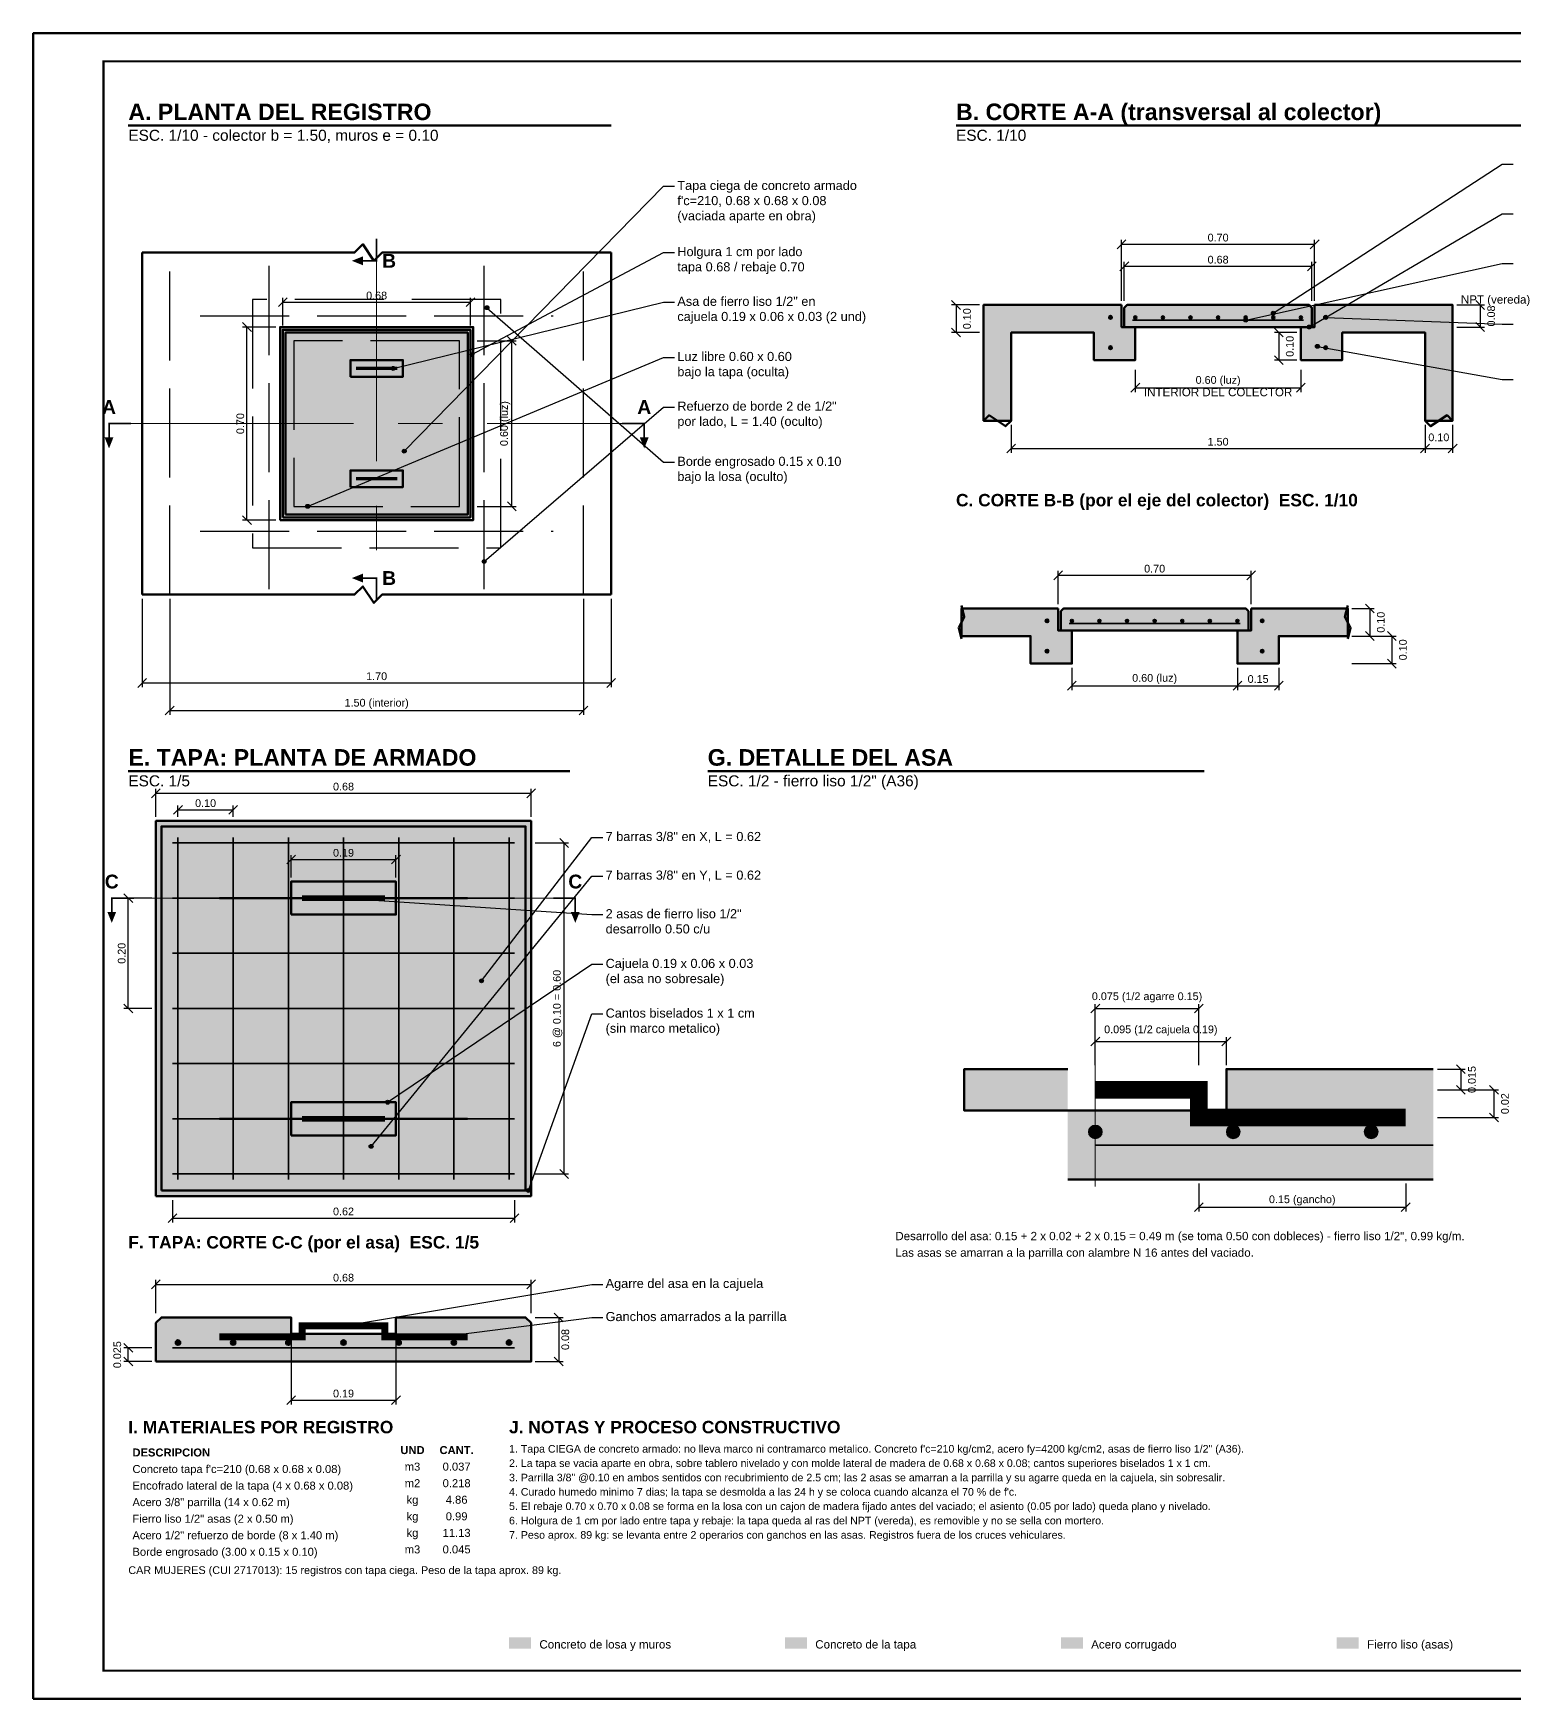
# Model space of a CAD drawing. Header units: metres. Extents: x -573 to 467, y -35 to 119.
# Drawn here: x 218.27 to 223.55, y 0 to 5.94 of the extents above; entities that cross this region are included whole.
import ezdxf
from ezdxf.enums import TextEntityAlignment as Align

# ---------------------------------------------------------------- set-up
doc = ezdxf.new("R2010")
doc.units = ezdxf.units.M
doc.header["$LTSCALE"] = 0.25
doc.linetypes.add('CENTER', pattern=[5.08, 3.175, -0.635, 0.635, -0.635])
doc.linetypes.add('DASHED', pattern=[1.524, 1.27, -0.254])
for name, color, linetype, lineweight in [('ACERO', 1, 'CONTINUOUS', 35), ('ACERO_LISO', 30, 'Continuous', 40), ('ACERO_OCULTO', 1, 'DASHED', 25), ('CONCRETO', 250, 'CONTINUOUS', 50), ('CONCRETO_ACHURADO', 253, 'Continuous', 13), ('CORTE', 1, 'Continuous', 35), ('COTAS', 94, 'CONTINUOUS', 18), ('EJES', 1, 'CENTER', 18), ('MARCO', 7, 'CONTINUOUS', 50), ('NOTAS_LLAMADA', 30, 'Continuous', 25), ('OCULTO', 8, 'DASHED', 25), ('TAPA', 8, 'Continuous', 50), ('TEXTO', 7, 'Continuous', 25), ('TITULOS', 160, 'CONTINUOUS', 35)]:
    doc.layers.add(name, color=color, linetype=linetype, lineweight=lineweight)
doc.styles.add('ARIAL', font='arial.ttf')
doc.styles.add('ARIALB', font='arialbd.ttf')

# ---------------------------------------------------------------- blocks, each defined once
blk = doc.blocks.new('_OBLIQUE0')
at = {"color": 0, "linetype": 'BYBLOCK'}
blk.add_line((-0.5, -0.5), (0.5, 0.5), dxfattribs=at)

msp = doc.modelspace()

# ---------------------------------------------------------------- hatches: boundary and pattern name
at = {"layer": 'ACERO'}
h = msp.add_hatch(color=1, dxfattribs=at)
edge = h.paths.add_edge_path()
edge.add_arc((222.1119, 4.9268), 0.00625, 0, 360)
h = msp.add_hatch(color=1, dxfattribs=at)
edge = h.paths.add_edge_path()
edge.add_arc((222.2005, 4.9263), 0.00541, 0, 360)
h = msp.add_hatch(color=1, dxfattribs=at)
edge = h.paths.add_edge_path()
edge.add_arc((222.2989, 4.9263), 0.00541, 0, 360)
h = msp.add_hatch(color=1, dxfattribs=at)
edge = h.paths.add_edge_path()
edge.add_arc((222.3973, 4.9263), 0.00541, 0, 360)
h = msp.add_hatch(color=1, dxfattribs=at)
edge = h.paths.add_edge_path()
edge.add_arc((222.4957, 4.9263), 0.00541, 0, 360)
h = msp.add_hatch(color=1, dxfattribs=at)
edge = h.paths.add_edge_path()
edge.add_arc((222.5941, 4.9263), 0.00541, 0, 360)
h = msp.add_hatch(color=1, dxfattribs=at)
edge = h.paths.add_edge_path()
edge.add_arc((222.6925, 4.9263), 0.00541, 0, 360)
h = msp.add_hatch(color=1, dxfattribs=at)
edge = h.paths.add_edge_path()
edge.add_arc((222.7909, 4.9263), 0.00541, 0, 360)
h = msp.add_hatch(color=1, dxfattribs=at)
edge = h.paths.add_edge_path()
edge.add_arc((222.8794, 4.9268), 0.00625, 0, 360)
h = msp.add_hatch(color=1, dxfattribs=at)
edge = h.paths.add_edge_path()
edge.add_arc((222.1119, 4.8186), 0.00625, 0, 360)
h = msp.add_hatch(color=1, dxfattribs=at)
edge = h.paths.add_edge_path()
edge.add_arc((222.8794, 4.8186), 0.00625, 0, 360)
h = msp.add_hatch(color=1, dxfattribs=at)
edge = h.paths.add_edge_path()
edge.add_arc((221.8856, 3.8444), 0.00625, 0, 360)
h = msp.add_hatch(color=1, dxfattribs=at)
edge = h.paths.add_edge_path()
edge.add_arc((221.9742, 3.8439), 0.00541, 0, 360)
h = msp.add_hatch(color=1, dxfattribs=at)
edge = h.paths.add_edge_path()
edge.add_arc((222.0726, 3.8439), 0.00541, 0, 360)
h = msp.add_hatch(color=1, dxfattribs=at)
edge = h.paths.add_edge_path()
edge.add_arc((222.171, 3.8439), 0.00541, 0, 360)
h = msp.add_hatch(color=1, dxfattribs=at)
edge = h.paths.add_edge_path()
edge.add_arc((222.2694, 3.8439), 0.00541, 0, 360)
h = msp.add_hatch(color=1, dxfattribs=at)
edge = h.paths.add_edge_path()
edge.add_arc((222.3678, 3.8439), 0.00541, 0, 360)
h = msp.add_hatch(color=1, dxfattribs=at)
edge = h.paths.add_edge_path()
edge.add_arc((222.4662, 3.8439), 0.00541, 0, 360)
h = msp.add_hatch(color=1, dxfattribs=at)
edge = h.paths.add_edge_path()
edge.add_arc((222.5646, 3.8439), 0.00541, 0, 360)
h = msp.add_hatch(color=1, dxfattribs=at)
edge = h.paths.add_edge_path()
edge.add_arc((222.6531, 3.8444), 0.00625, 0, 360)
h = msp.add_hatch(color=1, dxfattribs=at)
edge = h.paths.add_edge_path()
edge.add_arc((221.8856, 3.7362), 0.00625, 0, 360)
h = msp.add_hatch(color=1, dxfattribs=at)
edge = h.paths.add_edge_path()
edge.add_arc((222.6531, 3.7362), 0.00625, 0, 360)
h = msp.add_hatch(color=1, dxfattribs=at)
edge = h.paths.add_edge_path()
edge.add_arc((222.0578, 2.0216), 0.0234, 0, 360)
h = msp.add_hatch(color=1, dxfattribs=at)
edge = h.paths.add_edge_path()
edge.add_arc((222.5498, 2.0216), 0.0234, 0, 360)
h = msp.add_hatch(color=1, dxfattribs=at)
edge = h.paths.add_edge_path()
edge.add_arc((223.0418, 2.0216), 0.0234, 0, 360)
h = msp.add_hatch(color=1, dxfattribs=at)
edge = h.paths.add_edge_path()
edge.add_arc((218.786, 1.2703), 0.00937, 0, 360)
h = msp.add_hatch(color=1, dxfattribs=at)
edge = h.paths.add_edge_path()
edge.add_arc((218.9828, 1.2703), 0.00937, 0, 360)
h = msp.add_hatch(color=1, dxfattribs=at)
edge = h.paths.add_edge_path()
edge.add_arc((219.1796, 1.2703), 0.00937, 0, 360)
h = msp.add_hatch(color=1, dxfattribs=at)
edge = h.paths.add_edge_path()
edge.add_arc((219.3764, 1.2703), 0.00937, 0, 360)
h = msp.add_hatch(color=1, dxfattribs=at)
edge = h.paths.add_edge_path()
edge.add_arc((219.5732, 1.2703), 0.00937, 0, 360)
h = msp.add_hatch(color=1, dxfattribs=at)
edge = h.paths.add_edge_path()
edge.add_arc((219.77, 1.2703), 0.00937, 0, 360)
h = msp.add_hatch(color=1, dxfattribs=at)
edge = h.paths.add_edge_path()
edge.add_arc((219.9668, 1.2703), 0.00937, 0, 360)
at = {"layer": 'CONCRETO_ACHURADO'}
for color, points in [(254, [(222.1513, 4.9711), (221.6593, 4.9711), (221.6593, 4.5578), (221.7577, 4.5578), (221.7577, 4.8727), (222.0529, 4.8727), (222.0529, 4.7743), (222.2005, 4.7743), (222.2005, 4.8924), (222.1513, 4.8924)]), (253, [(222.1611, 4.8924), (222.8302, 4.8924), (222.8302, 4.9613), (222.8204, 4.9711), (222.171, 4.9711), (222.1611, 4.9613)]), (254, [(222.8401, 4.9711), (223.3321, 4.9711), (223.3321, 4.5578), (223.2337, 4.5578), (223.2337, 4.8727), (222.9385, 4.8727), (222.9385, 4.7743), (222.7909, 4.7743), (222.7909, 4.8924), (222.8401, 4.8924)]), (253, [(219.1599, 4.2134), (219.829, 4.2134), (219.829, 4.8826), (219.1599, 4.8826)]), (254, [(221.925, 3.8887), (221.5806, 3.8887), (221.5806, 3.7903), (221.8266, 3.7903), (221.8266, 3.6919), (221.9742, 3.6919), (221.9742, 3.81), (221.925, 3.81)]), (253, [(221.9348, 3.81), (222.6039, 3.81), (222.6039, 3.8789), (222.5941, 3.8887), (221.9446, 3.8887), (221.9348, 3.8789)]), (254, [(222.6138, 3.8887), (222.9582, 3.8887), (222.9582, 3.7903), (222.7122, 3.7903), (222.7122, 3.6919), (222.5646, 3.6919), (222.5646, 3.81), (222.6138, 3.81)]), (253, [(218.7073, 1.7928), (220.0455, 1.7928), (220.0455, 3.131), (218.7073, 3.131)]), (253, [(221.9594, 2.2454), (221.5904, 2.2454), (221.5904, 2.0978), (222.5252, 2.0978), (222.5252, 2.2454), (223.2632, 2.2454), (223.2632, 1.8518), (221.9594, 1.8518)]), (253, [(218.7073, 1.2024), (220.0455, 1.2024), (220.0455, 1.3402), (220.0258, 1.3598), (219.5634, 1.3598), (219.5634, 1.3008), (219.1894, 1.3008), (219.1894, 1.3598), (218.727, 1.3598), (218.7073, 1.3402)])]:
    msp.add_hatch(color=color, dxfattribs=at).paths.add_polyline_path(points)
at = {"layer": 'NOTAS_LLAMADA'}
h = msp.add_hatch(color=30, dxfattribs=at)
edge = h.paths.add_edge_path()
edge.add_arc((219.8881, 4.9613), 0.00689, 0, 360)
h = msp.add_hatch(color=30, dxfattribs=at)
edge = h.paths.add_edge_path()
edge.add_arc((222.6925, 4.9416), 0.00689, 0, 360)
h = msp.add_hatch(color=30, dxfattribs=at)
edge = h.paths.add_edge_path()
edge.add_arc((222.8794, 4.9268), 0.00689, 0, 360)
h = msp.add_hatch(color=30, dxfattribs=at)
edge = h.paths.add_edge_path()
edge.add_arc((222.5941, 4.917), 0.00689, 0, 360)
h = msp.add_hatch(color=30, dxfattribs=at)
edge = h.paths.add_edge_path()
edge.add_arc((222.8204, 4.8924), 0.00689, 0, 360)
h = msp.add_hatch(color=30, dxfattribs=at)
edge = h.paths.add_edge_path()
edge.add_arc((222.8499, 4.8235), 0.00689, 0, 360)
h = msp.add_hatch(color=30, dxfattribs=at)
edge = h.paths.add_edge_path()
edge.add_arc((219.834, 4.794), 0.00689, 0, 360)
h = msp.add_hatch(color=30, dxfattribs=at)
edge = h.paths.add_edge_path()
edge.add_arc((219.5535, 4.7448), 0.00689, 0, 360)
h = msp.add_hatch(color=30, dxfattribs=at)
edge = h.paths.add_edge_path()
edge.add_arc((219.5929, 4.4496), 0.00689, 0, 360)
h = msp.add_hatch(color=30, dxfattribs=at)
edge = h.paths.add_edge_path()
edge.add_arc((219.2485, 4.2528), 0.00689, 0, 360)
h = msp.add_hatch(color=30, dxfattribs=at)
edge = h.paths.add_edge_path()
edge.add_arc((219.8782, 4.056), 0.00689, 0, 360)
h = msp.add_hatch(color=30, dxfattribs=at)
edge = h.paths.add_edge_path()
edge.add_arc((219.3764, 2.8555), 0.00689, 0, 360)
h = msp.add_hatch(color=30, dxfattribs=at)
edge = h.paths.add_edge_path()
edge.add_arc((219.8684, 2.5603), 0.00689, 0, 360)
h = msp.add_hatch(color=30, dxfattribs=at)
edge = h.paths.add_edge_path()
edge.add_arc((219.5338, 2.1274), 0.00689, 0, 360)
h = msp.add_hatch(color=30, dxfattribs=at)
edge = h.paths.add_edge_path()
edge.add_arc((219.4748, 1.9699), 0.00689, 0, 360)
h = msp.add_hatch(color=30, dxfattribs=at)
edge = h.paths.add_edge_path()
edge.add_arc((220.0357, 1.8125), 0.00689, 0, 360)
h = msp.add_hatch(color=30, dxfattribs=at)
edge = h.paths.add_edge_path()
edge.add_arc((219.3764, 1.3303), 0.00689, 0, 360)
h = msp.add_hatch(color=30, dxfattribs=at)
edge = h.paths.add_edge_path()
edge.add_arc((219.7208, 1.291), 0.00689, 0, 360)
at = {"layer": 'TEXTO'}
for color, points in [(254, [(219.9668, 0.179), (220.0455, 0.179), (220.0455, 0.2184), (219.9668, 0.2184)]), (253, [(220.9508, 0.179), (221.0295, 0.179), (221.0295, 0.2184), (220.9508, 0.2184)]), (1, [(221.9348, 0.179), (222.0135, 0.179), (222.0135, 0.2184), (221.9348, 0.2184)]), (30, [(222.9188, 0.179), (222.9975, 0.179), (222.9975, 0.2184), (222.9188, 0.2184)])]:
    msp.add_hatch(color=color, dxfattribs=at).paths.add_polyline_path(points)

# ---------------------------------------------------------------- linework, layer by layer
at = {"color": 94}
for p, q in [((222.1513, 4.9859), (222.1513, 5.2033)), ((222.1513, 5.1876), (222.8401, 5.1876)), ((222.8401, 4.9859), (222.8401, 5.2033)), ((222.1611, 4.9859), (222.1611, 5.1246)), ((222.1611, 5.1089), (222.8302, 5.1089)), ((222.8302, 4.9859), (222.8302, 5.1246)), ((219.1599, 4.8973), (219.1599, 4.9967)), ((219.829, 4.8973), (219.829, 4.9967)), ((219.1599, 4.981), (219.829, 4.981)), ((221.6445, 4.9711), (221.5451, 4.9711)), ((221.5609, 4.9711), (221.5609, 4.8727)), ((223.3468, 4.9711), (223.4462, 4.9711)), ((223.4305, 4.9711), (223.4305, 4.8924)), ((219.1353, 4.8924), (219.0163, 4.8924)), ((219.032, 4.2036), (219.032, 4.8924)), ((221.6445, 4.8727), (221.5451, 4.8727)), ((222.7761, 4.8727), (222.6964, 4.8727)), ((222.7122, 4.8727), (222.7122, 4.7743)), ((223.3468, 4.8924), (223.4462, 4.8924)), ((219.8536, 4.8432), (219.9924, 4.8432)), ((219.9766, 4.2528), (219.9766, 4.8432)), ((222.7761, 4.7743), (222.6964, 4.7743)), ((222.2005, 4.7399), (222.2005, 4.6602)), ((222.7909, 4.7399), (222.7909, 4.6602)), ((222.2005, 4.6759), (222.7909, 4.6759)), ((221.7577, 4.5431), (221.7577, 4.4437)), ((223.2337, 4.5431), (223.2337, 4.4437)), ((223.2337, 4.5431), (223.2337, 4.4437)), ((223.3321, 4.5431), (223.3321, 4.4437)), ((221.7577, 4.4594), (223.2337, 4.4594)), ((223.2337, 4.4594), (223.3321, 4.4594)), ((219.8536, 4.2528), (219.9924, 4.2528)), ((219.1353, 4.2036), (219.0163, 4.2036)), ((221.925, 3.9035), (221.925, 4.0225)), ((221.925, 4.0068), (222.6138, 4.0068)), ((222.6138, 3.9035), (222.6138, 4.0225)), ((218.6581, 3.9232), (218.6581, 3.6073)), ((218.7565, 3.9232), (218.7565, 3.5089)), ((220.2325, 3.9232), (220.2325, 3.5089)), ((220.3309, 3.9232), (220.3309, 3.6073)), ((222.9729, 3.8887), (223.0526, 3.8887)), ((223.0369, 3.8887), (223.0369, 3.7903)), ((222.9729, 3.7903), (223.0526, 3.7903)), ((222.9729, 3.7903), (223.1313, 3.7903)), ((223.1156, 3.7903), (223.1156, 3.6919)), ((222.9729, 3.6919), (223.1313, 3.6919)), ((221.9742, 3.6772), (221.9742, 3.5975)), ((222.5646, 3.6772), (222.5646, 3.5975)), ((222.5646, 3.6772), (222.5646, 3.5975)), ((222.7122, 3.6772), (222.7122, 3.5975)), ((218.6581, 3.623), (220.3309, 3.623)), ((221.9742, 3.6132), (222.5646, 3.6132)), ((222.5646, 3.6132), (222.7122, 3.6132)), ((218.7565, 3.5246), (220.2325, 3.5246)), ((218.7073, 3.1458), (218.7073, 3.2452)), ((218.7073, 3.2294), (220.0455, 3.2294)), ((220.0455, 3.1458), (220.0455, 3.2452)), ((218.786, 3.1458), (218.786, 3.1861)), ((218.786, 3.1704), (218.9828, 3.1704)), ((218.9828, 3.1458), (218.9828, 3.1861)), ((220.0603, 3.0523), (220.1793, 3.0523)), ((220.1636, 1.8715), (220.1636, 3.0523)), ((219.1894, 2.9293), (219.1894, 3.009)), ((219.1894, 2.9933), (219.5634, 2.9933)), ((219.5634, 2.9293), (219.5634, 3.009)), ((218.6925, 2.8555), (218.5931, 2.8555)), ((218.6089, 2.4619), (218.6089, 2.8555)), ((218.6925, 2.4619), (218.5931, 2.4619)), ((222.0578, 2.2602), (222.0578, 2.4777)), ((222.0578, 2.4619), (222.4268, 2.4619)), ((222.4268, 2.2602), (222.4268, 2.4777)), ((222.0578, 2.2602), (222.0578, 2.3596)), ((222.0578, 2.3438), (222.5252, 2.3438)), ((222.5252, 2.2602), (222.5252, 2.3596)), ((223.278, 2.2454), (223.3773, 2.2454)), ((223.3616, 2.2454), (223.3616, 2.1716)), ((223.278, 2.1716), (223.3773, 2.1716)), ((223.278, 2.1716), (223.4954, 2.1716)), ((223.4797, 2.1716), (223.4797, 2.0732)), ((223.278, 2.0732), (223.4954, 2.0732)), ((220.0603, 1.8715), (220.1793, 1.8715)), ((222.4268, 1.8371), (222.4268, 1.7377)), ((223.1648, 1.8371), (223.1648, 1.7377)), ((218.7663, 1.778), (218.7663, 1.6983)), ((219.9865, 1.778), (219.9865, 1.6983)), ((222.4268, 1.7534), (223.1648, 1.7534)), ((218.7663, 1.7141), (219.9865, 1.7141)), ((218.7073, 1.3746), (218.7073, 1.4937)), ((220.0455, 1.3746), (220.0455, 1.4937)), ((218.7073, 1.4779), (220.0455, 1.4779)), ((220.0603, 1.3598), (220.1597, 1.3598)), ((220.1439, 1.3598), (220.1439, 1.2024)), ((218.6925, 1.2516), (218.5931, 1.2516)), ((218.6089, 1.2024), (218.6089, 1.2516)), ((219.1894, 1.286), (219.1894, 1.0489)), ((219.5634, 1.286), (219.5634, 1.0489)), ((218.6925, 1.2024), (218.5931, 1.2024)), ((220.0603, 1.2024), (220.1597, 1.2024)), ((219.1894, 1.0646), (219.5634, 1.0646))]:
    msp.add_line(p, q, dxfattribs=at)
at = {"layer": 'ACERO'}
for p, q in [((222.1906, 4.917), (222.8007, 4.917)), ((221.9643, 3.8346), (222.5744, 3.8346)), ((218.7663, 3.0523), (219.9865, 3.0523)), ((218.786, 1.8518), (218.786, 3.072)), ((218.9828, 1.8518), (218.9828, 3.072)), ((219.1796, 1.8518), (219.1796, 3.072)), ((219.3764, 1.8518), (219.3764, 3.072)), ((219.5732, 1.8518), (219.5732, 3.072)), ((219.77, 1.8518), (219.77, 3.072)), ((219.9668, 1.8518), (219.9668, 3.072)), ((218.7663, 2.8555), (219.9865, 2.8555)), ((218.7663, 2.6587), (219.9865, 2.6587)), ((218.7663, 2.4619), (219.9865, 2.4619)), ((218.7663, 2.2651), (219.9865, 2.2651)), ((218.7663, 2.0683), (219.9865, 2.0683)), ((222.0578, 1.9748), (223.2632, 1.9748)), ((218.7663, 1.8715), (219.9865, 1.8715)), ((218.7663, 1.2516), (219.9865, 1.2516))]:
    msp.add_line(p, q, dxfattribs=at)
for centre, radius in [((222.1119, 4.9268), 0.00625), ((222.2005, 4.9263), 0.00541), ((222.2989, 4.9263), 0.00541), ((222.3973, 4.9263), 0.00541), ((222.4957, 4.9263), 0.00541), ((222.5941, 4.9263), 0.00541), ((222.6925, 4.9263), 0.00541), ((222.7909, 4.9263), 0.00541), ((222.8794, 4.9268), 0.00625), ((222.1119, 4.8186), 0.00625), ((222.8794, 4.8186), 0.00625), ((221.8856, 3.8444), 0.00625), ((221.9742, 3.8439), 0.00541), ((222.0726, 3.8439), 0.00541), ((222.171, 3.8439), 0.00541), ((222.2694, 3.8439), 0.00541), ((222.3678, 3.8439), 0.00541), ((222.4662, 3.8439), 0.00541), ((222.5646, 3.8439), 0.00541), ((222.6531, 3.8444), 0.00625), ((221.8856, 3.7362), 0.00625), ((222.6531, 3.7362), 0.00625), ((222.0578, 2.0216), 0.0234), ((222.5498, 2.0216), 0.0234), ((223.0418, 2.0216), 0.0234), ((218.786, 1.2703), 0.00937), ((218.9828, 1.2703), 0.00937), ((219.1796, 1.2703), 0.00937), ((219.3764, 1.2703), 0.00937), ((219.5732, 1.2703), 0.00937), ((219.77, 1.2703), 0.00937), ((219.9668, 1.2703), 0.00937)]:
    msp.add_circle(centre, radius, dxfattribs=at)
at = {"layer": 'ACERO_LISO'}
for points, const_width in [([(219.4207, 4.7448), (219.5683, 4.7448)], 0.0118), ([(219.4207, 4.3512), (219.5683, 4.3512)], 0.0118), ([(218.9336, 2.8555), (219.2288, 2.8555)], 0.00886), ([(219.2288, 2.8555), (219.524, 2.8555)], 0.0197), ([(219.524, 2.8555), (219.8192, 2.8555)], 0.00886), ([(222.0578, 2.1716), (222.4268, 2.1716), (222.4268, 2.0732), (223.1648, 2.0732)], 0.0625), ([(218.9336, 2.0683), (219.2288, 2.0683)], 0.00886), ([(219.2288, 2.0683), (219.524, 2.0683)], 0.0197), ([(219.524, 2.0683), (219.8192, 2.0683)], 0.00886), ([(218.9336, 1.291), (219.2288, 1.291), (219.2288, 1.3303), (219.524, 1.3303), (219.524, 1.291), (219.8192, 1.291)], 0.025)]:
    msp.add_lwpolyline(points, dxfattribs=dict(at, const_width=const_width))
at = {"layer": 'ACERO_OCULTO'}
for p, q in [((219.1107, 3.9576), (219.1107, 5.1384)), ((219.8782, 3.9576), (219.8782, 5.1384)), ((218.8647, 4.9318), (220.1242, 4.9318)), ((218.8647, 4.1642), (220.1242, 4.1642))]:
    msp.add_line(p, q, dxfattribs=at)
at = {"layer": 'CONCRETO'}
for p, q in [((218.6581, 3.9379), (218.6581, 5.1581)), ((220.3309, 3.9379), (220.3309, 5.1581))]:
    msp.add_line(p, q, dxfattribs=at)
for points in [[(218.6581, 5.1581), (219.4158, 5.1581), (219.4453, 5.1876), (219.4846, 5.1286), (219.5142, 5.1581), (220.3309, 5.1581)], [(221.6593, 4.5578), (221.679, 4.5775), (221.738, 4.5382), (221.7577, 4.5578)], [(223.3321, 4.5578), (223.3124, 4.5775), (223.2534, 4.5382), (223.2337, 4.5578)], [(218.6581, 3.9379), (219.4158, 3.9379), (219.4453, 3.9674), (219.4846, 3.9084), (219.5142, 3.9379), (220.3309, 3.9379)], [(221.5806, 3.8986), (221.5904, 3.8592), (221.5707, 3.8198), (221.5806, 3.7805)], [(222.9582, 3.8986), (222.9483, 3.8592), (222.968, 3.8198), (222.9582, 3.7805)]]:
    msp.add_lwpolyline(points, dxfattribs=at)
for points in [[(222.1513, 4.9711), (221.6593, 4.9711), (221.6593, 4.5578), (221.7577, 4.5578), (221.7577, 4.8727), (222.0529, 4.8727), (222.0529, 4.7743), (222.2005, 4.7743), (222.2005, 4.8924), (222.1513, 4.8924)], [(222.8401, 4.9711), (223.3321, 4.9711), (223.3321, 4.5578), (223.2337, 4.5578), (223.2337, 4.8727), (222.9385, 4.8727), (222.9385, 4.7743), (222.7909, 4.7743), (222.7909, 4.8924), (222.8401, 4.8924)], [(219.1501, 4.2036), (219.8389, 4.2036), (219.8389, 4.8924), (219.1501, 4.8924)], [(219.401, 4.7153), (219.588, 4.7153), (219.588, 4.7743), (219.401, 4.7743)], [(219.401, 4.3217), (219.588, 4.3217), (219.588, 4.3807), (219.401, 4.3807)], [(221.925, 3.8887), (221.5806, 3.8887), (221.5806, 3.7903), (221.8266, 3.7903), (221.8266, 3.6919), (221.9742, 3.6919), (221.9742, 3.81), (221.925, 3.81)], [(222.6138, 3.8887), (222.9582, 3.8887), (222.9582, 3.7903), (222.7122, 3.7903), (222.7122, 3.6919), (222.5646, 3.6919), (222.5646, 3.81), (222.6138, 3.81)], [(219.1894, 2.7965), (219.5634, 2.7965), (219.5634, 2.9146), (219.1894, 2.9146)], [(219.1894, 2.0093), (219.5634, 2.0093), (219.5634, 2.1274), (219.1894, 2.1274)]]:
    msp.add_lwpolyline(points, close=True, dxfattribs=at)
at = {"layer": 'CORTE', "const_width": 0.0059}
for points in [[(219.4945, 5.2073), (219.4945, 5.1286), (219.4453, 5.1286)], [(218.6187, 4.548), (218.54, 4.548), (218.54, 4.4988)], [(220.3702, 4.548), (220.449, 4.548), (220.449, 4.4988)], [(219.4945, 3.9182), (219.4945, 3.997), (219.4453, 3.997)], [(218.6286, 2.8555), (218.5498, 2.8555), (218.5498, 2.8063)], [(220.1242, 2.8555), (220.203, 2.8555), (220.203, 2.8063)]]:
    msp.add_lwpolyline(points, dxfattribs=at)
at = {"layer": 'CORTE', "color": 1}
for points in [[(219.4453, 5.1128), (219.4453, 5.1443), (219.4059, 5.1286)], [(218.5243, 4.4988), (218.5557, 4.4988), (218.54, 4.4594)], [(220.4332, 4.4988), (220.4647, 4.4988), (220.449, 4.4594)], [(219.4453, 3.9812), (219.4453, 4.0127), (219.4059, 3.997)], [(218.5341, 2.8063), (218.5656, 2.8063), (218.5498, 2.767)], [(220.1872, 2.8063), (220.2187, 2.8063), (220.203, 2.767)]]:
    msp.add_solid(points, dxfattribs=at)
at = {"layer": 'Defpoints'}
for p in [(222.1513, 5.1876), (222.1611, 5.1089), (219.1599, 4.981), (221.5609, 4.9711), (221.6593, 4.9711), (222.1513, 4.9711), (222.1611, 4.9711), (222.8302, 4.9711), (222.8401, 4.9711), (223.3321, 4.9711), (223.4305, 4.9711), (219.1501, 4.8924), (219.1599, 4.8826), (219.829, 4.8826), (221.6593, 4.8727), (222.7122, 4.8727), (222.7909, 4.8727), (223.3321, 4.8924), (219.8389, 4.8432), (222.2005, 4.7546), (222.7909, 4.7743), (222.7909, 4.7546), (222.2005, 4.6759), (221.7577, 4.5578), (223.2337, 4.5578), (223.2337, 4.5578), (223.3321, 4.5578), (221.7577, 4.4594), (223.2337, 4.4594), (219.8389, 4.2528), (219.9766, 4.2528), (219.032, 4.2036), (219.1501, 4.2036), (221.925, 4.0068), (218.6581, 3.9379), (218.7565, 3.9379), (220.2325, 3.9379), (220.3309, 3.9379), (221.925, 3.8887), (222.6138, 3.8887), (222.9582, 3.8887), (223.0369, 3.8887), (222.9582, 3.7903), (222.9582, 3.7903), (223.1156, 3.7903), (221.9742, 3.6919), (222.5646, 3.6919), (222.5646, 3.6919), (222.7122, 3.6919), (222.9582, 3.6919), (218.6581, 3.623), (221.9742, 3.6132), (222.5646, 3.6132), (218.7565, 3.5246), (218.7073, 3.2294), (218.786, 3.1704), (218.7073, 3.131), (218.786, 3.131), (218.9828, 3.131), (220.0455, 3.131), (220.0455, 3.0523), (219.1894, 2.9933), (219.1894, 2.9146), (219.5634, 2.9146), (218.7073, 2.8555), (218.6089, 2.4619), (218.7073, 2.4619), (222.0578, 2.4619), (222.0578, 2.3438), (222.0578, 2.2454), (222.0578, 2.2454), (222.4268, 2.2454), (222.5252, 2.2454), (223.2632, 2.2454), (223.3616, 2.2454), (223.2632, 2.1716), (223.2632, 2.1716), (223.4797, 2.1716), (223.2632, 2.0732), (220.0455, 1.8715), (220.1636, 1.8715), (222.4268, 1.8518), (223.1648, 1.8518), (218.7663, 1.7928), (219.9865, 1.7928), (222.4268, 1.7534), (218.7663, 1.7141), (218.7073, 1.4779), (218.7073, 1.3598), (220.0455, 1.3598), (220.0455, 1.3598), (220.1439, 1.3598), (218.7073, 1.2516), (219.1894, 1.3008), (219.5634, 1.3008), (218.6089, 1.2024), (218.7073, 1.2024), (220.0455, 1.2024), (219.1894, 1.0646)]:
    msp.add_point(p, dxfattribs=at)
at = {"layer": 'EJES'}
for p, q in [((219.4945, 5.2073), (219.4945, 3.9182)), ((218.6187, 4.548), (220.3702, 4.548)), ((218.6286, 2.8555), (220.1242, 2.8555)), ((222.0578, 2.27), (222.0578, 1.8272))]:
    msp.add_line(p, q, dxfattribs=at)
at = {"layer": 'MARCO'}
msp.add_lwpolyline([(218.27, 0), (226.68, 0), (226.68, 5.94), (218.27, 5.94)], close=True, dxfattribs=at)
at = {"layer": 'MARCO', "const_width": 0.008}
msp.add_lwpolyline([(218.52, 0.1), (226.58, 0.1), (226.58, 5.84), (218.52, 5.84)], close=True, dxfattribs=at)
at = {"layer": 'NOTAS_LLAMADA'}
for points in [[(222.6925, 4.9416), (223.5092, 5.473), (223.5486, 5.473)], [(219.5929, 4.4496), (220.5178, 5.3942), (220.5572, 5.3942)], [(222.8204, 4.8924), (223.5092, 5.2958), (223.5486, 5.2958)], [(219.834, 4.794), (220.5178, 5.1581), (220.5572, 5.1581)], [(222.5941, 4.917), (223.5092, 5.1187), (223.5486, 5.1187)], [(219.5535, 4.7448), (220.5178, 4.981), (220.5572, 4.981)], [(219.8881, 4.9613), (220.5178, 4.4102), (220.5572, 4.4102)], [(222.8794, 4.9268), (223.5092, 4.9022), (223.5486, 4.9022)], [(222.8499, 4.8235), (223.5092, 4.7054), (223.5486, 4.7054)], [(219.2485, 4.2528), (220.5178, 4.7842), (220.5572, 4.7842)], [(219.8782, 4.056), (220.5178, 4.607), (220.5572, 4.607)], [(219.8684, 2.5603), (220.262, 3.072), (220.3014, 3.072)], [(219.4748, 1.9699), (220.262, 2.9342), (220.3014, 2.9342)], [(219.3764, 2.8555), (220.262, 2.7965), (220.3014, 2.7965)], [(219.5338, 2.1274), (220.262, 2.6194), (220.3014, 2.6194)], [(220.0357, 1.8125), (220.262, 2.4422), (220.3014, 2.4422)], [(219.3764, 1.3303), (220.262, 1.4779), (220.3014, 1.4779)], [(219.7208, 1.291), (220.262, 1.3598), (220.3014, 1.3598)]]:
    msp.add_lwpolyline(points, dxfattribs=at)
for centre in [(219.8881, 4.9613), (222.6925, 4.9416), (222.8794, 4.9268), (222.5941, 4.917), (222.8204, 4.8924), (222.8499, 4.8235), (219.834, 4.794), (219.5535, 4.7448), (219.5929, 4.4496), (219.2485, 4.2528), (219.8782, 4.056), (219.3764, 2.8555), (219.8684, 2.5603), (219.5338, 2.1274), (219.4748, 1.9699), (220.0357, 1.8125), (219.3764, 1.3303), (219.7208, 1.291)]:
    msp.add_circle(centre, 0.00689, dxfattribs=at)
at = {"layer": 'OCULTO'}
for p, q in [((218.7565, 3.9379), (218.7565, 5.1581)), ((220.2325, 3.9379), (220.2325, 5.1581))]:
    msp.add_line(p, q, dxfattribs=at)
for points in [[(219.0517, 4.1052), (219.9373, 4.1052), (219.9373, 4.9908), (219.0517, 4.9908)], [(219.1993, 4.2528), (219.7897, 4.2528), (219.7897, 4.8432), (219.1993, 4.8432)]]:
    msp.add_lwpolyline(points, close=True, dxfattribs=at)
at = {"layer": 'TAPA'}
msp.add_line((221.9594, 1.8518), (223.2632, 1.8518), dxfattribs=at)
for points in [[(222.1611, 4.8924), (222.8302, 4.8924), (222.8302, 4.9613), (222.8204, 4.9711), (222.171, 4.9711), (222.1611, 4.9613)], [(219.1599, 4.2134), (219.829, 4.2134), (219.829, 4.8826), (219.1599, 4.8826)], [(219.1698, 4.2233), (219.8192, 4.2233), (219.8192, 4.8727), (219.1698, 4.8727)], [(221.9348, 3.81), (222.6039, 3.81), (222.6039, 3.8789), (222.5941, 3.8887), (221.9446, 3.8887), (221.9348, 3.8789)], [(218.7073, 1.7928), (220.0455, 1.7928), (220.0455, 3.131), (218.7073, 3.131)], [(218.727, 1.8125), (220.0258, 1.8125), (220.0258, 3.1114), (218.727, 3.1114)], [(218.7073, 1.2024), (220.0455, 1.2024), (220.0455, 1.3402), (220.0258, 1.3598), (219.5634, 1.3598), (219.5634, 1.3008), (219.1894, 1.3008), (219.1894, 1.3598), (218.727, 1.3598), (218.7073, 1.3402)]]:
    msp.add_lwpolyline(points, close=True, dxfattribs=at)
msp.add_lwpolyline([(221.9594, 2.2454), (221.5904, 2.2454), (221.5904, 2.0978), (222.5252, 2.0978), (222.5252, 2.2454), (223.2632, 2.2454)], dxfattribs=at)
at = {"layer": 'TITULOS', "lineweight": 70}
for p, q in [((218.6089, 5.6107), (220.3309, 5.6107)), ((221.5609, 5.6107), (223.8241, 5.6107)), ((218.6089, 3.3082), (220.1833, 3.3082)), ((220.6753, 3.3082), (222.4465, 3.3082))]:
    msp.add_line(p, q, dxfattribs=at)

# ---------------------------------------------------------------- block references
at = {"layer": 'COTAS', "color": 94, "xscale": 0.031488, "yscale": 0.031488, "zscale": 0.00984}
for p in [(222.1513, 5.1876), (222.8401, 5.1876), (222.1611, 5.1089), (222.8302, 5.1089), (219.1599, 4.981), (219.829, 4.981), (222.2005, 4.6759), (222.7909, 4.6759), (221.7577, 4.4594), (223.2337, 4.4594), (223.2337, 4.4594), (223.3321, 4.4594), (221.925, 4.0068), (222.6138, 4.0068), (218.6581, 3.623), (220.3309, 3.623), (221.9742, 3.6132), (222.5646, 3.6132), (222.5646, 3.6132), (222.7122, 3.6132), (218.7565, 3.5246), (220.2325, 3.5246), (218.7073, 3.2294), (220.0455, 3.2294), (218.786, 3.1704), (218.9828, 3.1704), (219.1894, 2.9933), (219.5634, 2.9933), (222.0578, 2.4619), (222.4268, 2.4619), (222.0578, 2.3438), (222.5252, 2.3438), (218.7663, 1.7141), (219.9865, 1.7141), (222.4268, 1.7534), (223.1648, 1.7534), (218.7073, 1.4779), (220.0455, 1.4779), (219.1894, 1.0646), (219.5634, 1.0646)]:
    msp.add_blockref('_OBLIQUE0', p, dxfattribs=at)
at = {"layer": 'COTAS', "color": 94, "xscale": 0.031488, "yscale": 0.031488, "zscale": 0.00984, "rotation": 90}
for p in [(221.5609, 4.9711), (223.4305, 4.9711), (219.032, 4.8924), (221.5609, 4.8727), (222.7122, 4.8727), (223.4305, 4.8924), (219.9766, 4.8432), (222.7122, 4.7743), (219.032, 4.2036), (219.9766, 4.2528), (223.0369, 3.8887), (223.0369, 3.7903), (223.1156, 3.7903), (223.1156, 3.6919), (220.1636, 3.0523), (218.6089, 2.8555), (218.6089, 2.4619), (223.3616, 2.2454), (223.3616, 2.1716), (223.4797, 2.1716), (223.4797, 2.0732), (220.1636, 1.8715), (220.1439, 1.3598), (218.6089, 1.2516), (218.6089, 1.2024), (220.1439, 1.2024)]:
    msp.add_blockref('_OBLIQUE0', p, dxfattribs=at)

# ---------------------------------------------------------------- texts
at = {"layer": 'CORTE', "style": 'ARIALB'}
for p in [(219.5142, 5.1286), (219.5142, 3.997)]:
    msp.add_text('B', height=0.0492, dxfattribs=at).set_placement(p, align=Align.MIDDLE_LEFT)
for s, p in [('A', (218.54, 4.5677)), ('A', (220.449, 4.5677)), ('C', (218.5498, 2.8752)), ('C', (220.203, 2.8752))]:
    msp.add_text(s, height=0.0492, dxfattribs=at).set_placement(p, align=Align.BOTTOM_CENTER)
at = {"layer": 'COTAS', "color": 7, "attachment_point": 5, "style": 'ARIAL'}
for s, insert, char_height in [('0.70', (222.4957, 5.2112), 0.02755), ('0.68', (222.4957, 5.1325), 0.02755), ('0.68', (219.4945, 5.0046), 0.02755), ('0.60 (luz)', (222.4957, 4.6995), 0.02755), ('1.50', (222.4957, 4.4831), 0.02755), ('0.10', (223.2829, 4.4988), 0.02755), ('0.70', (222.2694, 4.0304), 0.02755), ('1.70', (219.4945, 3.6467), 0.02755), ('0.60 (luz)', (222.2694, 3.6368), 0.02755), ('0.15', (222.6384, 3.6368), 0.02755), ('1.50 (interior)', (219.4945, 3.5483), 0.027552), ('0.68', (219.3764, 3.2531), 0.02755), ('0.10', (218.8844, 3.194), 0.02755), ('0.19', (219.3764, 3.0169), 0.02755), ('0.075 (1/2 agarre 0.15)', (222.2423, 2.5013), 0.027552), ('0.095 (1/2 cajuela 0.19)', (222.2915, 2.3832), 0.027552), ('0.15 (gancho)', (222.7958, 1.7771), 0.027552), ('0.62', (219.3764, 1.7377), 0.02755), ('0.68', (219.3764, 1.5015), 0.02755), ('0.19', (219.3764, 1.0883), 0.02755)]:
    msp.add_mtext(s, dxfattribs=dict(at, insert=insert, char_height=char_height))
at = {"layer": 'COTAS', "color": 7, "attachment_point": 5, "rotation": 90, "style": 'ARIAL'}
for s, insert, char_height in [('0.10', (221.6002, 4.9219), 0.02755), ('0.08', (223.4698, 4.9318), 0.02755), ('0.10', (222.7515, 4.8235), 0.02755), ('0.70', (219.0084, 4.548), 0.02755), ('0.60 (luz)', (219.953, 4.548), 0.02755), ('0.10', (223.0762, 3.8395), 0.02755), ('0.10', (223.155, 3.7411), 0.02755), ('0.20', (218.5853, 2.6587), 0.02755), ('6 @ 0.10 = 0.60', (220.14, 2.4619), 0.027552), ('0.015', (223.401, 2.2085), 0.02755), ('0.02', (223.519, 2.1224), 0.02755), ('0.08', (220.1675, 1.2811), 0.02755), ('0.025', (218.5695, 1.227), 0.02755)]:
    msp.add_mtext(s, dxfattribs=dict(at, insert=insert, char_height=char_height))
at = {"layer": 'TEXTO'}
for s, height, style, p in [('NPT (vereda)', 0.02952, 'ARIAL', (223.3616, 4.976)), ('Desarrollo del asa: 0.15 + 2 x 0.02 + 2 x 0.15 = 0.49 m (se toma 0.50 con dobleces) - fierro liso 1/2", 0.99 kg/m.', 0.02952, 'ARIAL', (221.3444, 1.6354)), ('Las asas se amarran a la parrilla con alambre N 16 antes del vaciado.', 0.02952, 'ARIAL', (221.3444, 1.5763)), ('DESCRIPCION', 0.028536, 'ARIALB', (218.6236, 0.8639)), ('1. Tapa CIEGA de concreto armado: no lleva marco ni contramarco metalico. Concreto f\'c=210 kg/cm2, acero fy=4200 kg/cm2, asas de fierro liso 1/2" (A36).', 0.02706, 'ARIAL', (219.9668, 0.8777)), ("Concreto tapa f'c=210 (0.68 x 0.68 x 0.08)", 0.028536, 'ARIAL', (218.6236, 0.8049)), ('2. La tapa se vacia aparte en obra, sobre tablero nivelado y con molde lateral de madera de 0.68 x 0.68 x 0.08; cantos superiores biselados 1 x 1 cm.', 0.02706, 'ARIAL', (219.9668, 0.8265)), ('Encofrado lateral de la tapa (4 x 0.68 x 0.08)', 0.028536, 'ARIAL', (218.6236, 0.7458)), ('3. Parrilla 3/8" @0.10 en ambos sentidos con recubrimiento de 2.5 cm; las 2 asas se amarran a la parrilla y su agarre queda en la cajuela, sin sobresalir.', 0.02706, 'ARIAL', (219.9668, 0.7753)), ('Acero 3/8" parrilla (14 x 0.62 m)', 0.028536, 'ARIAL', (218.6236, 0.6868)), ("4. Curado humedo minimo 7 dias; la tapa se desmolda a las 24 h y se coloca cuando alcanza el 70 % de f'c.", 0.02706, 'ARIAL', (219.9668, 0.7242)), ('Fierro liso 1/2" asas (2 x 0.50 m)', 0.028536, 'ARIAL', (218.6236, 0.6277)), ('5. El rebaje 0.70 x 0.70 x 0.08 se forma en la losa con un cajon de madera fijado antes del vaciado; el asiento (0.05 por lado) queda plano y nivelado.', 0.02706, 'ARIAL', (219.9668, 0.673)), ('Acero 1/2" refuerzo de borde (8 x 1.40 m)', 0.028536, 'ARIAL', (218.6236, 0.5687)), ('6. Holgura de 1 cm por lado entre tapa y rebaje: la tapa queda al ras del NPT (vereda), es removible y no se sella con mortero.', 0.02706, 'ARIAL', (219.9668, 0.6218)), ('7. Peso aprox. 89 kg: se levanta entre 2 operarios con ganchos en las asas. Registros fuera de los cruces vehiculares.', 0.02706, 'ARIAL', (219.9668, 0.5707)), ('Borde engrosado (3.00 x 0.15 x 0.10)', 0.028536, 'ARIAL', (218.6236, 0.5097)), ('CAR MUJERES (CUI 2717013): 15 registros con tapa ciega. Peso de la tapa aprox. 89 kg.', 0.027552, 'ARIAL', (218.6089, 0.4447)), ('Concreto de losa y muros', 0.02952, 'ARIAL', (220.075, 0.179)), ('Concreto de la tapa', 0.02952, 'ARIAL', (221.059, 0.179)), ('Acero corrugado', 0.02952, 'ARIAL', (222.043, 0.179)), ('Fierro liso (asas)', 0.02952, 'ARIAL', (223.027, 0.179))]:
    msp.add_text(s, height=height, dxfattribs=dict(at, style=style)).set_placement(p)
for s, height, style, p in [('INTERIOR DEL COLECTOR', 0.02952, 'ARIAL', (222.4957, 4.6366)), ('UND', 0.02854, 'ARIALB', (219.6224, 0.8639)), ('CANT.', 0.02854, 'ARIALB', (219.7798, 0.8639)), ('m3', 0.02854, 'ARIAL', (219.6224, 0.8049)), ('0.037', 0.02854, 'ARIAL', (219.7798, 0.8049)), ('m2', 0.02854, 'ARIAL', (219.6224, 0.7458)), ('0.218', 0.02854, 'ARIAL', (219.7798, 0.7458)), ('kg', 0.02854, 'ARIAL', (219.6224, 0.6868)), ('4.86', 0.02854, 'ARIAL', (219.7798, 0.6868)), ('kg', 0.02854, 'ARIAL', (219.6224, 0.6277)), ('0.99', 0.02854, 'ARIAL', (219.7798, 0.6277)), ('kg', 0.02854, 'ARIAL', (219.6224, 0.5687)), ('11.13', 0.02854, 'ARIAL', (219.7798, 0.5687)), ('m3', 0.02854, 'ARIAL', (219.6224, 0.5097)), ('0.045', 0.02854, 'ARIAL', (219.7798, 0.5097))]:
    msp.add_text(s, height=height, dxfattribs=dict(at, style=style)).set_placement(p, align=Align.BOTTOM_CENTER)
at = {"layer": 'TEXTO', "char_height": 0.032472, "attachment_point": 1, "style": 'ARIAL'}
for s, insert, width in [("Tapa ciega de concreto armado\\Pf'c=210, 0.68 x 0.68 x 0.08\\P(vaciada aparte en obra)", (220.567, 5.4137), 0.7872), ('Holgura 1 cm por lado\\Ptapa 0.68 / rebaje 0.70', (220.567, 5.1776), 0.7872), ('Asa de fierro liso 1/2" en\\Pcajuela 0.19 x 0.06 x 0.03 (2 und)', (220.567, 5.0004), 0.7872), ('Luz libre 0.60 x 0.60\\Pbajo la tapa (oculta)', (220.567, 4.8036), 0.7872), ('Refuerzo de borde 2 de 1/2"\\Ppor lado, L = 1.40 (oculto)', (220.567, 4.6265), 0.7872), ('Borde engrosado 0.15 x 0.10\\Pbajo la losa (oculto)', (220.567, 4.4297), 0.7872), ('7 barras 3/8" en X, L = 0.62', (220.3112, 3.0915), 0.8856), ('7 barras 3/8" en Y, L = 0.62', (220.3112, 2.9537), 0.8856), ('2 asas de fierro liso 1/2"\\Pdesarrollo 0.50 c/u', (220.3112, 2.816), 0.8856), ('Cajuela 0.19 x 0.06 x 0.03\\P(el asa no sobresale)', (220.3112, 2.6388), 0.8856), ('Cantos biselados 1 x 1 cm\\P(sin marco metalico)', (220.3112, 2.4617), 0.8856), ('Agarre del asa en la cajuela', (220.3112, 1.4974), 0.7872), ('Ganchos amarrados a la parrilla', (220.3112, 1.3793), 0.7872)]:
    msp.add_mtext(s, dxfattribs=dict(at, insert=insert, width=width))
at = {"layer": 'TITULOS'}
for s, height, style, p in [('A. PLANTA DEL REGISTRO', 0.05904, 'ARIALB', (218.6089, 5.6304)), ('B. CORTE A-A (transversal al colector)', 0.05904, 'ARIALB', (221.5609, 5.6304)), ('ESC. 1/10 - colector b = 1.50, muros e = 0.10', 0.03936, 'ARIAL', (218.6089, 5.5566)), ('ESC. 1/10', 0.03936, 'ARIAL', (221.5609, 5.5566)), ('C. CORTE B-B (por el eje del colector)  ESC. 1/10', 0.04428, 'ARIALB', (221.5609, 4.2528)), ('E. TAPA: PLANTA DE ARMADO', 0.05904, 'ARIALB', (218.6089, 3.3278)), ('G. DETALLE DEL ASA', 0.05904, 'ARIALB', (220.6753, 3.3278)), ('ESC. 1/5', 0.03936, 'ARIAL', (218.6089, 3.254)), ('ESC. 1/2 - fierro liso 1/2" (A36)', 0.03936, 'ARIAL', (220.6753, 3.254)), ('F. TAPA: CORTE C-C (por el asa)  ESC. 1/5', 0.04428, 'ARIALB', (218.6089, 1.6058)), ('I. MATERIALES POR REGISTRO', 0.04428, 'ARIALB', (218.6089, 0.9466)), ('J. NOTAS Y PROCESO CONSTRUCTIVO', 0.04428, 'ARIALB', (219.9668, 0.9466))]:
    msp.add_text(s, height=height, dxfattribs=dict(at, style=style)).set_placement(p)

doc.saveas('drawing.dxf')
